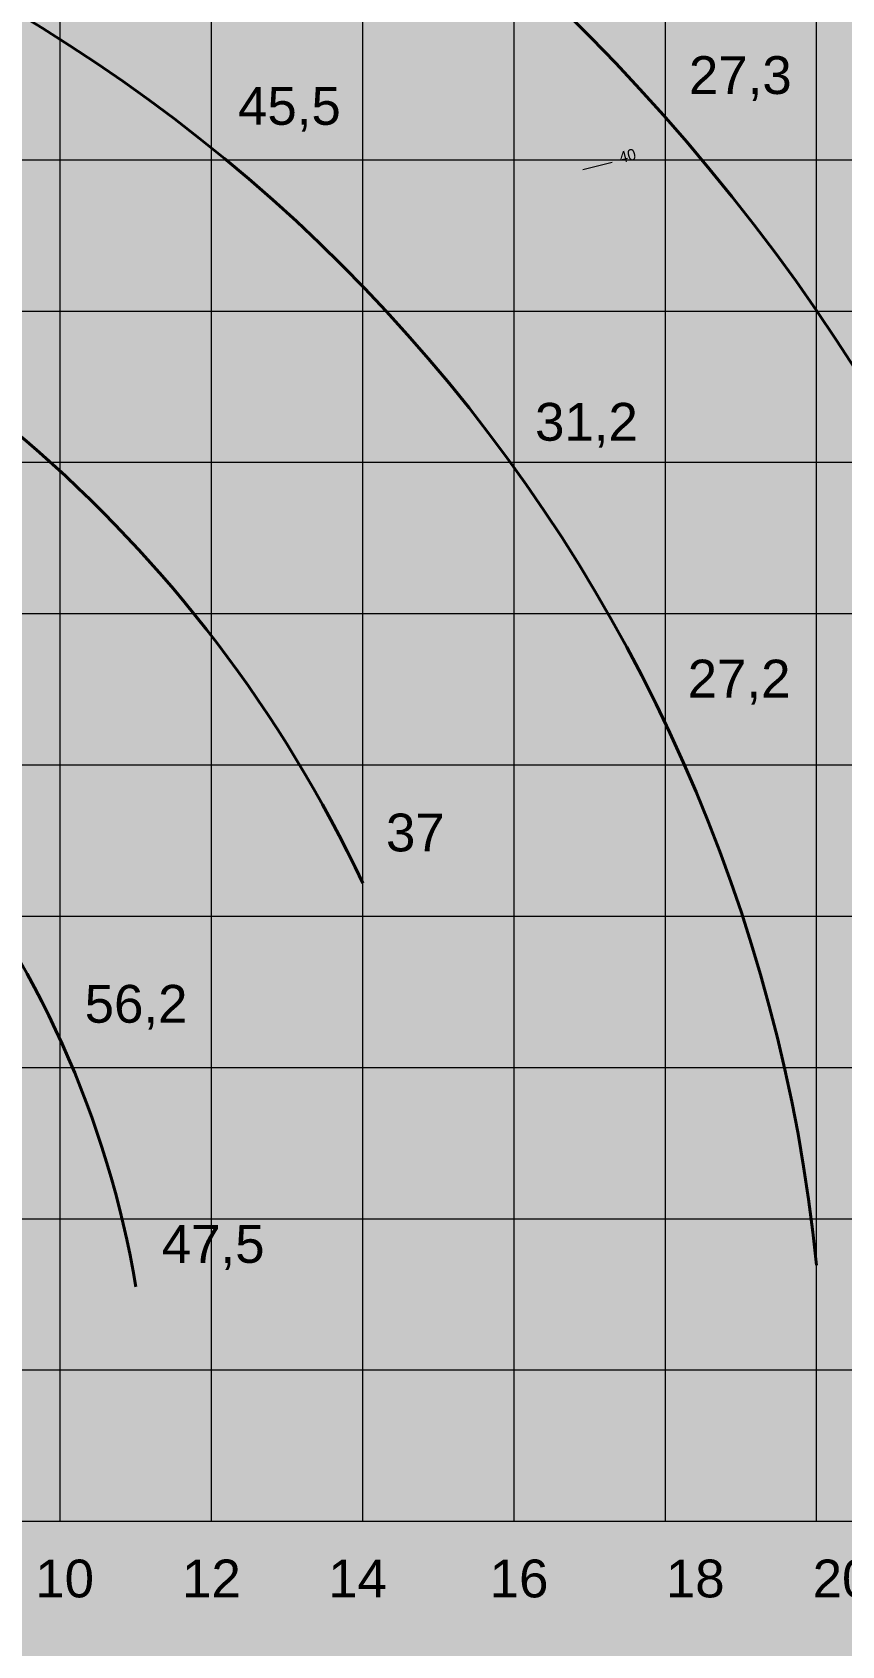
# Model space of a CAD drawing. Header units: millimetres. Extents: x -20671 to 76988, y -14746 to 75470.
# Drawn here: x 9630 to 20331, y -1642 to 19690 of the extents above; entities that cross this region are included whole.
import ezdxf
from ezdxf.enums import TextEntityAlignment as Align

# ---------------------------------------------------------------- set-up
doc = ezdxf.new("R2010")
doc.units = ezdxf.units.MM
doc.layers.add('PDF_Geometry', color=7, linetype='Continuous', true_color=0xadadad)
doc.layers.add('PDF_Text', color=250, linetype='Continuous')
doc.layers.add('Техника LTM 1160-5.2', color=250, linetype='Continuous')
doc.styles.add('arial', font='arial.ttf')
doc.styles.add('PDF Arial', font='arial.ttf')
doc.styles.get("Standard").update_dxf_attribs({"font": ''})
doc.styles.get('Standard').set_extended_font_data('Mipgost')

# ---------------------------------------------------------------- blocks, each defined once
blk = doc.blocks.new('LTM 1160-5.2-20230914.103232')
at = {"layer": 'Defpoints', "color": 251, "linetype": 'ByBlock', "lineweight": 5, "ltscale": 30, "transparency": 16777216}
for points in [[(10000, 0), (10400, 0)], [(9397, -3420), (9773, -3557)], [(7660, -6428), (7967, -6685)]]:
    blk.add_lwpolyline(points, dxfattribs=at)
blk = doc.blocks.new('*U99')
at = {"color": 0, "linetype": 'ByBlock', "lineweight": -2, "ltscale": 30, "transparency": 16777216, "rotation": 54.52844826531938}
blk.add_blockref('LTM 1160-5.2-20230914.103232', (7229, 15166), dxfattribs=at)
at = {"layer": 'Defpoints', "color": 251, "linetype": 'ByBlock', "lineweight": -2, "ltscale": 30, "transparency": 16777216}
for tag, p, rotation in [('00', (13407, 23701), 54.5284), ('20', (15910, 21043), 34.5284), ('40', (17410, 17757), 14.5284)]:
    blk.add_attdef(tag, p, '', height=150, rotation=rotation, dxfattribs=at)
at = {"layer": 'Defpoints', "color": 250, "linetype": 'ByBlock', "lineweight": -2, "transparency": 16777216, "style": 'arial', "width": 0.75}
blk.add_attdef('МАРКА', text='', height=250, rotation=54.5284, dxfattribs=at).set_placement((4918, 12272), align=Align.MIDDLE_CENTER)

msp = doc.modelspace()

# ---------------------------------------------------------------- hatches: boundary and pattern name
at = {"lineweight": 35, "true_color": 0xfff1c8, "transparency": 33554687}
h = msp.add_hatch(color=254, dxfattribs=at)
h.dxf.hatch_style = 1
h.paths.add_polyline_path([(76988, -3684), (-20671, -3684), (-20671, 75470), (76988, 75470)])
at = {"layer": 'PDF_Geometry', "lineweight": 40, "transparency": 16777216}
h = msp.add_hatch(color=250, dxfattribs=at)
h.paths.add_polyline_path([(17989, 18886, 0.414273), (17667, 18563)], flags=0)
h.paths.add_polyline_path([(18312, 18563, 0.414605), (17989, 18886)], flags=0)
h.paths.add_polyline_path([(17989, 18241, 0.414273), (18312, 18563)], flags=0)
h.paths.add_polyline_path([(17667, 18563, 0.413942), (17989, 18241)], flags=0)
h = msp.add_hatch(color=250, dxfattribs=at)
h.paths.add_polyline_path([(12028, 18479, 0.414273), (11706, 18156)], flags=0)
h.paths.add_polyline_path([(12351, 18156, 0.414605), (12028, 18479)], flags=0)
h.paths.add_polyline_path([(12028, 17834, 0.414273), (12351, 18156)], flags=0)
h.paths.add_polyline_path([(11706, 18156, 0.413942), (12028, 17834)], flags=0)
h = msp.add_hatch(color=250, dxfattribs=at)
h.paths.add_polyline_path([(15955, 14301, 0.414273), (15633, 13979)], flags=0)
h.paths.add_polyline_path([(16278, 13979, 0.414605), (15955, 14301)], flags=0)
h.paths.add_polyline_path([(15955, 13657, 0.414273), (16278, 13979)], flags=0)
h.paths.add_polyline_path([(15633, 13979, 0.413942), (15955, 13657)], flags=0)
h = msp.add_hatch(color=250, dxfattribs=at)
h.paths.add_polyline_path([(17973, 10906, 0.414273), (17651, 10584)], flags=0)
h.paths.add_polyline_path([(18296, 10584, 0.414605), (17973, 10906)], flags=0)
h.paths.add_polyline_path([(17973, 10262, 0.414273), (18296, 10584)], flags=0)
h.paths.add_polyline_path([(17651, 10584, 0.413942), (17973, 10262)], flags=0)
h = msp.add_hatch(color=250, dxfattribs=at)
h.paths.add_polyline_path([(13984, 8810, 0.414273), (13662, 8488)], flags=0)
h.paths.add_polyline_path([(14306, 8488, 0.414605), (13984, 8810)], flags=0)
h.paths.add_polyline_path([(13984, 8165, 0.414273), (14306, 8488)], flags=0)
h.paths.add_polyline_path([(13662, 8488, 0.413942), (13984, 8165)], flags=0)
h = msp.add_hatch(color=250, dxfattribs=at)
h.paths.add_polyline_path([(10001, 6607, 0.414273), (9678, 6284)], flags=0)
h.paths.add_polyline_path([(10323, 6284, 0.414605), (10001, 6607)], flags=0)
h.paths.add_polyline_path([(10001, 5962, 0.414273), (10323, 6284)], flags=0)
h.paths.add_polyline_path([(9678, 6284, 0.413942), (10001, 5962)], flags=0)
h = msp.add_hatch(color=250, dxfattribs=at)
h.paths.add_polyline_path([(19992, 3929, 0.414273), (19669, 3606)], flags=0)
h.paths.add_polyline_path([(20314, 3606, 0.414605), (19992, 3929)], flags=0)
h.paths.add_polyline_path([(19992, 3284, 0.414273), (20314, 3606)], flags=0)
h.paths.add_polyline_path([(19669, 3606, 0.413942), (19992, 3284)], flags=0)
h = msp.add_hatch(color=250, dxfattribs=at)
h.paths.add_polyline_path([(11020, 3432, 0.414273), (10697, 3109)], flags=0)
h.paths.add_polyline_path([(11342, 3109, 0.414605), (11020, 3432)], flags=0)
h.paths.add_polyline_path([(11020, 2787, 0.414273), (11342, 3109)], flags=0)
h.paths.add_polyline_path([(10697, 3109, 0.413942), (11020, 2787)], flags=0)

# ---------------------------------------------------------------- linework, layer by layer
at = {"layer": 'PDF_Geometry', "lineweight": 9, "transparency": 16777216}
for points in [[(10000, 0), (10000, 67998)], [(12000, 0), (12000, 67998)], [(14000, 0), (14000, 67998)], [(16000, 0), (16000, 67998)], [(18000, 0), (18000, 67998)], [(20000, 0), (20000, 67998)], [(62000, 18000), (0, 18000)], [(62000, 16000), (0, 16000)], [(62000, 14000), (0, 14000)], [(62000, 12000), (0, 12000)], [(62000, 10000), (0, 10000)], [(62000, 8000), (0, 8000)], [(62000, 6000), (0, 6000)], [(62000, 4000), (0, 4000)], [(62000, 2000), (0, 2000)], [(62000, 0), (0, 0)]]:
    msp.add_lwpolyline(points, dxfattribs=at)
at = {"layer": 'PDF_Geometry', "color": 250, "lineweight": 40, "transparency": 16777216}
for centre, radius, start, end in [((-1814, 1031), 61884, 3.2367, 77.1016), ((-1920, 938), 57999, 3.59497, 77.12848), ((-1919, 938), 53498, 13.959, 77.1264), ((-1920, 937), 49000, 12.0526, 77.1226), ((-1920, 938), 44499, 9.2611, 77.1191), ((-1920, 938), 39999, 3.6251, 77.1145), ((-1919, 939), 35498, 17.1573, 77.1095), ((-1919, 938), 31099, 15.8333, 78.0343), ((-1920, 938), 26600, 12.9838, 78.2401), ((-1687, 1196), 21797, 5.7726, 77.5829), ((-1920, 938), 17600, 25.2379, 73.3802), ((-1919, 938), 13099, 9.5088, 67.9408)]:
    msp.add_arc(centre, radius, start, end, dxfattribs=at)

# ---------------------------------------------------------------- texts
at = {"layer": 'PDF_Text', "transparency": 16777216, "char_height": 500, "attachment_point": 7, "style": 'PDF Arial'}
for s, insert in [('27,3', (18311, 18781)), ('45,5', (12350, 18374)), ('31,2', (16277, 14197)), ('27,2', (18295, 10802)), ('37', (14306, 8853)), ('56,2', (10323, 6502)), ('47,5', (11342, 3327)), ('8        10      12', (7729, -1010)), ('14       16        18      20       22      24      26      28       30     32      34       36      38      40      42       44       46      48       50      52       54      56', (13542, -1010))]:
    msp.add_mtext(s, dxfattribs=dict(at, insert=insert))

# ---------------------------------------------------------------- next in the draw order: block references
at = {"layer": 'Техника LTM 1160-5.2'}
ref = msp.add_blockref('*U99', (0, 200), dxfattribs=at)
ref.add_attrib('40', '40', (17410, 17957), dxfattribs={"layer": 'Defpoints', "color": 251, "linetype": 'ByBlock', "lineweight": -2, "ltscale": 30, "transparency": 16777216, "height": 150, "rotation": 14.5284})

doc.saveas('drawing.dxf')
